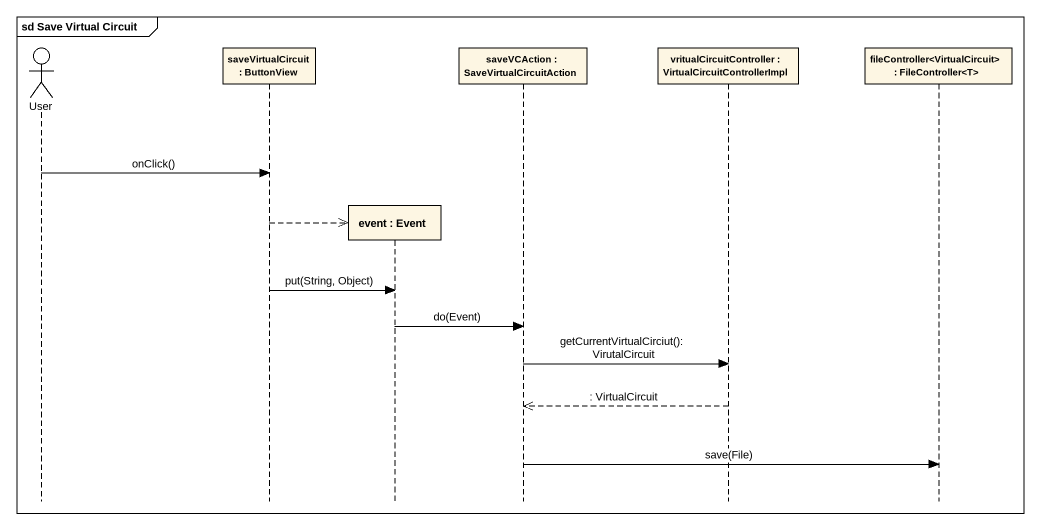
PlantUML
@startuml
mainframe sd Save Virtual Circuit
hide footbox
actor User
participant "saveVirtualCircuit : ButtonView" as saveVirtualCircuit
participant "event : Event" as event
participant "saveVCAction : SaveVirtualCircuitAction" as saveVCAction
participant "vritualCircuitController : VirtualCircuitControllerImpl" as vritualCircuitController
participant "fileController<VirtualCircuit> : FileController<T>" as fileController

User -> saveVirtualCircuit : onClick()
saveVirtualCircuit -->> event **
saveVirtualCircuit -> event : put(String, Object)
event -> saveVCAction : do(Event)
saveVCAction -> vritualCircuitController : getCurrentVirtualCirciut(): VirutalCircuit
vritualCircuitController -->> saveVCAction : : VirtualCircuit
saveVCAction -> fileController : save(File)
@enduml
